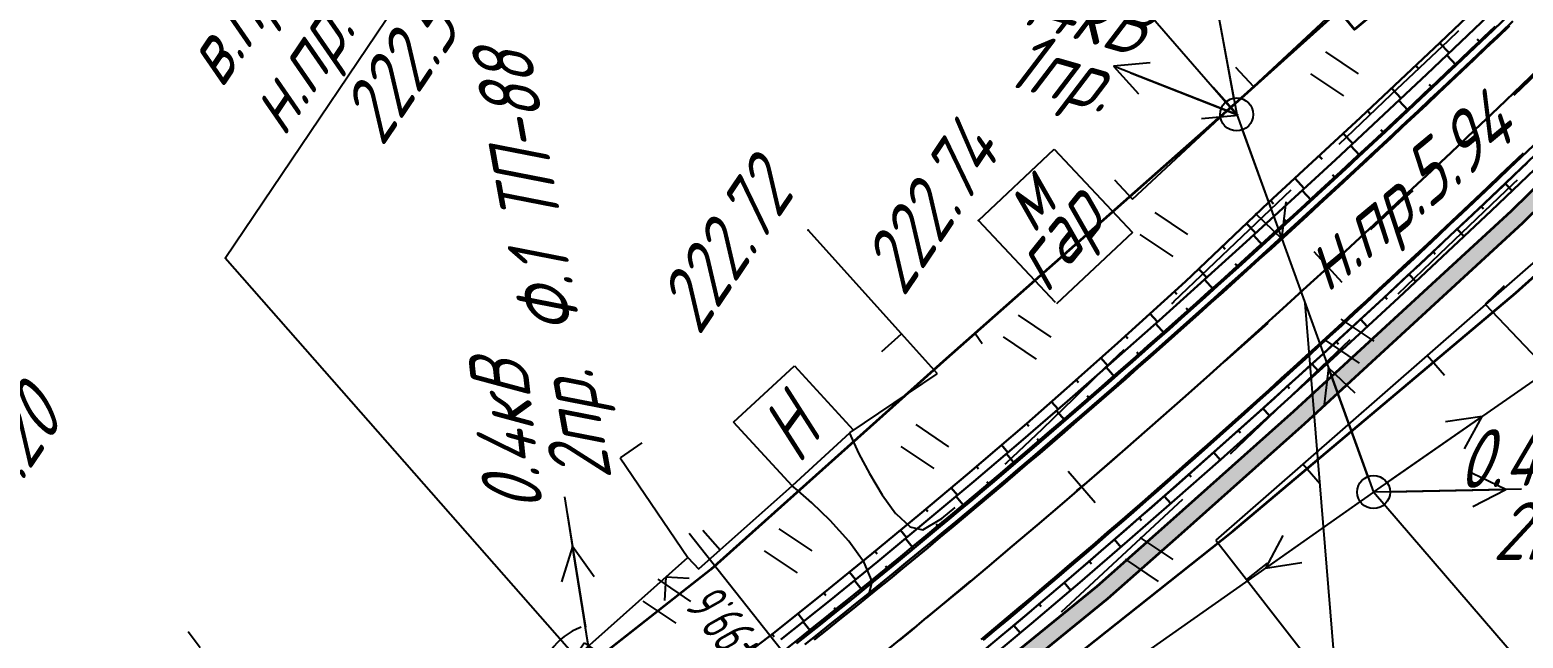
# Model space of a CAD drawing. Header units: millimetres. Extents: x -698 to 8131, y -704 to 4503.
# Drawn here: x 4935.8 to 5026.2, y 3561.4 to 3598.2 of the extents above; entities that cross this region are included whole.
import ezdxf

# ---------------------------------------------------------------- set-up
doc = ezdxf.new("R2010")
doc.units = ezdxf.units.MM
for name, pattern in [('CONTI', [0]), ('DASHED', [0.75, 0.5, -0.25]), ('STROT', [1.7, 0.5, -1.2])]:
    doc.linetypes.add(name, pattern=pattern)
for name, color, linetype, lineweight in [('10', 1, 'Continuous', 35), ('КОПИЯ_ОСЬ_13_ОТКОСЫ', 7, 'Continuous', 30), ('КОПИЯ_ОСЬ_ГРАНИЦЫ_ПОЛОС', 7, 'Continuous', 30), ('ОСЬ_ВЕРХ_ПОКРЫТИЯ_ГРАНИЦЫ_ПОЛОС', 7, 'Continuous', 30), ('ОСЬ_ВЕРХ_ПОКРЫТИЯ_ОСЬ', 1, 'Continuous', 30), ('Тротуар', 40, 'Continuous', 35)]:
    doc.layers.add(name, color=color, linetype=linetype, lineweight=lineweight)
for name, color, linetype in [('NAD_MDEFAULT', 7, 'CONTI'), ('PI_OTDEFAULT', 172, 'CONTI'), ('PI_TTDEFAULT', 5, 'CONTI'), ('SIT_LDEFAULT', 7, 'CONTI'), ('USLZNDEFAULT', 7, 'CONTI'), ('ОСЬ_ВЕРХ_ПОКРЫТИЯ_ПИКЕТЫ', 1, 'Continuous'), ('ОСЬ_ВЕРХ_ПОКРЫТИЯ_РАЗБИВКА_КРИВ', 1, 'Continuous'), ('разметка', 7, 'Continuous')]:
    doc.layers.add(name, color=color, linetype=linetype)
doc.styles.add('eskd', font='isocpeui.ttf', dxfattribs={"width": 1.2})
doc.styles.get("Standard").update_dxf_attribs({"font": 'isocpeui.ttf'})

# ---------------------------------------------------------------- blocks, each defined once
blk = doc.blocks.new('BL_87_1')
at = {"color": 0}
for p, q in [((0, 1.6), (0, 3)), ((-1.5, 0), (-1.5, 1.6)), ((-1.5, 1.6), (0, 1.6)), ((-1.5, 1.2), (1.5, 1.2)), ((0, 1.6), (1.5, 1.6)), ((1.5, 1.6), (1.5, 0)), ((1.5, 0.8), (-1.5, 0.8)), ((-1.5, 0.4), (1.5, 0.4)), ((1.5, 0), (-1.5, 0))]:
    blk.add_line(p, q, dxfattribs=at)
blk.add_arc((0, -0.6), 3.6, 53, 127, dxfattribs=at)
blk = doc.blocks.new('BL_2011')
at = {"color": 0}
for p, q in [((0, 0), (0, 2.4)), ((1.6, 0), (1.6, 2.4))]:
    blk.add_line(p, q, dxfattribs=at)
blk = doc.blocks.new('BL_20')
at = {"color": 0}
blk.add_circle((0, 0), 1, dxfattribs=at)
blk = doc.blocks.new('*U49')
at = {"layer": 'КОПИЯ_ОСЬ_13_ОТКОСЫ'}
for points in [[(608.342, 950.642), (611.224, 952.841), (614.165, 955.196), (617.087, 957.574), (619.994, 959.978), (622.881, 962.403), (626.469, 965.466), (629.234, 967.897), (631.984, 970.346), (636.083, 974.053), (641.119, 978.841), (646.675, 983.977), (651.502, 988.517), (653.562, 990.475)], [(611.583, 952.389), (614.53, 954.745), (617.457, 957.124), (620.369, 959.528), (623.262, 961.954), (626.113, 964.38), (628.947, 966.825), (631.722, 969.252), (634.483, 971.695), (639.769, 976.454), (645.176, 981.422), (650.707, 986.603), (656.882, 992.492)], [(651.474, 988.491), (652.048, 987.882)], [(650.018, 987.121), (650.211, 986.916)], [(648.561, 985.751), (649.14, 985.135)], [(647.104, 984.381), (647.298, 984.174)], [(645.639, 983.019), (646.215, 982.396)], [(644.17, 981.662), (644.363, 981.453)], [(642.701, 980.304), (643.279, 979.679)], [(641.233, 978.946), (641.417, 978.747)], [(639.782, 977.57), (640.342, 976.98)], [(638.333, 976.192), (638.496, 976.02)], [(636.883, 974.814), (637.374, 974.297)], [(635.418, 973.452), (635.569, 973.285)], [(633.935, 972.111), (634.388, 971.61)], [(632.451, 970.769), (632.594, 970.612)], [(630.963, 969.433), (631.388, 968.957)], [(629.468, 968.105), (629.602, 967.953)], [(627.969, 966.781), (628.37, 966.325)], [(626.465, 965.463), (626.594, 965.312)], [(624.944, 964.164), (625.331, 963.711)], [(623.423, 962.865), (623.55, 962.717)], [(621.897, 961.572), (622.275, 961.123)], [(620.364, 960.287), (620.489, 960.138)], [(618.827, 959.009), (619.2, 958.558)], [(617.284, 957.736), (617.407, 957.586)], [(615.736, 956.469), (616.103, 956.019)], [(614.183, 955.21), (614.304, 955.06)], [(612.624, 953.957), (612.985, 953.505)], [(611.058, 952.713), (611.18, 952.554)]]:
    blk.add_lwpolyline(points, dxfattribs=at)

msp = doc.modelspace()

# ---------------------------------------------------------------- hatches: boundary and pattern name
at = {"layer": 'Тротуар', "lineweight": 30, "ltscale": 7}
msp.add_hatch(color=256, dxfattribs=at).paths.add_polyline_path([(5466.603, 3369.435), (5464.199, 3371.972), (5457.004, 3375.472), (5449.971, 3379.116), (5446.483, 3381.111), (5443.161, 3383.224), (5436.715, 3388.142), (5431.069, 3393.814), (5426.047, 3400.024), (5421.509, 3406.475), (5419.224, 3409.907), (5412.944, 3420.132), (5406.733, 3430.399), (5401.563, 3438.959), (5392.412, 3454.459), (5384.128, 3468.142), (5376.812, 3480.084), (5372.692, 3483.698), (5367.045, 3489.864), (5364.428, 3494.124), (5362.55, 3498.787), (5362.162, 3499.75), (5361.296, 3501.956), (5360.243, 3505.535), (5359.9, 3506.511), (5359.557, 3507.488), (5353.516, 3517.408), (5346.095, 3529.283), (5337.358, 3542.681), (5330.6, 3552.598), (5323.514, 3562.282), (5314.689, 3573.385), (5305.757, 3583.754), (5294.788, 3595.515), (5284.15, 3605.971), (5274.517, 3614.798), (5262.518, 3625.475), (5250.256, 3635.753), (5228.636, 3653.545), (5213.48, 3666.213), (5198.554, 3679.53), (5195.155, 3682.072), (5188.614, 3686.677), (5181.729, 3690.741), (5174.553, 3693.981), (5166.765, 3696.048), (5158.672, 3697.097), (5150.771, 3696.701), (5142.932, 3694.886), (5135.763, 3691.799), (5128.894, 3687.534), (5119.677, 3680.123), (5110.519, 3672.03), (5107.649, 3669.246), (5096.334, 3657.934), (5094.629, 3656.228), (5093.906, 3655.537), (5087.832, 3649.465), (5076.605, 3638.065), (5063.964, 3625.252), (5056.914, 3618.158), (5049.806, 3611.124), (5042.672, 3604.117), (5034.104, 3595.716), (5025.464, 3587.246), (5012.287, 3575.126), (5004.83, 3568.464), (5000.376, 3564.545), (4992.568, 3558.187), (4986.365, 3553.136), (4976.969, 3545.672), (4967.373, 3538.466), (4960.946, 3533.701), (4956.142, 3530.257), (4951.275, 3526.828), (4944.558, 3522.239), (4941.878, 3520.46), (4934.85, 3515.752), (4934.02, 3515.196), (4921.2, 3506.598), (4903.6, 3496.548), (4897.663, 3493.449), (4891.601, 3490.598), (4873.244, 3481.853), (4861.137, 3475.777), (4851.022, 3470.054), (4850.316, 3469.617), (4844.045, 3464.752), (4838.09, 3459.351), (4832.466, 3453.61), (4827.236, 3447.37), (4822.539, 3440.513), (4818.897, 3433.927), (4815.516, 3426.46), (4812.441, 3418.669), (4810.035, 3411.157), (4807.175, 3399.956), (4804.768, 3388.201), (4802.678, 3365.271), (4803.818, 3364.88), (4805.75, 3388.011), (4808.15, 3399.731), (4811.12, 3411.298), (4813.568, 3418.846), (4816.506, 3426.225), (4819.778, 3433.453), (4823.587, 3440.306), (4828.121, 3446.878), (4833.208, 3452.938), (4838.771, 3458.618), (4844.644, 3463.95), (4850.888, 3468.795), (4851.611, 3469.243), (4861.609, 3474.895), (4873.593, 3481.023), (4892.028, 3489.675), (4898.14, 3492.525), (4904.066, 3495.663), (4921.662, 3505.714), (4942.435, 3519.629), (4945.115, 3521.408), (4951.736, 3525.929), (4956.645, 3529.404), (4961.502, 3532.939), (4967.97, 3537.663), (4977.55, 3544.92), (4986.99, 3552.356), (4993.2, 3557.412), (5001.022, 3563.781), (5005.493, 3567.716), (5012.958, 3574.386), (5026.153, 3586.52), (5034.804, 3595.002), (5043.373, 3603.403), (5050.509, 3610.412), (5057.621, 3617.45), (5064.674, 3624.548), (5077.317, 3637.363), (5088.541, 3648.76), (5097.04, 3657.226), (5108.35, 3668.534), (5111.199, 3671.296), (5120.322, 3679.358), (5129.473, 3686.717), (5136.227, 3690.91), (5143.245, 3693.932), (5150.91, 3695.707), (5158.632, 3696.093), (5166.571, 3695.065), (5174.217, 3693.035), (5181.268, 3689.852), (5188.077, 3685.832), (5194.568, 3681.262), (5197.92, 3678.755), (5212.826, 3665.456), (5227.997, 3652.776), (5249.617, 3634.984), (5261.864, 3624.719), (5273.849, 3614.053), (5283.425, 3605.248), (5294.038, 3594.853), (5304.928, 3583.185), (5313.919, 3572.747), (5322.719, 3561.675), (5329.783, 3552.021), (5336.525, 3542.127), (5345.254, 3528.742), (5352.666, 3516.881), (5358.55, 3507.337), (5360.408, 3501.541), (5363.532, 3493.673), (5366.243, 3489.259), (5371.993, 3482.98), (5375.959, 3479.544), (5383.271, 3467.625), (5391.554, 3453.946), (5400.706, 3438.447), (5405.884, 3429.885), (5412.109, 3419.623), (5418.381, 3409.369), (5420.615, 3406.013), (5425.242, 3399.43), (5430.324, 3393.146), (5436.048, 3387.394), (5442.486, 3382.471), (5445.966, 3380.254), (5449.492, 3378.238), (5456.555, 3374.578), (5463.598, 3371.152), (5466.015, 3368.602), (5468.306, 3367.584), (5468.712, 3368.498)])

# ---------------------------------------------------------------- linework, layer by layer
at = {"linetype": 'Continuous'}
for points in [[(5008.838, 3593.032), (4992.743, 3611.54), (5004.069, 3628.331)], [(4969.879, 3559.031), (4947.587, 3584.38), (4960.766, 3603.919)], [(5006.76, 3514.265), (5017.244, 3529.807), (5012.974, 3581.655)], [(5026.954, 3538.387), (5034.671, 3549.828), (5017.119, 3570.23)]]:
    msp.add_lwpolyline(points, dxfattribs=at)
at = {"layer": '10'}
for p, q in [((5025.733, 3582.284), (5062.713, 3615.634)), ((5025.733, 3582.284), (5062.713, 3615.634)), ((5015.013, 3599.374), (5008.903, 3593.884)), ((5008.903, 3593.884), (4991.233, 3578.294)), ((5008.603, 3567.874), (5025.733, 3582.284)), ((5008.603, 3567.874), (5025.733, 3582.284)), ((4991.233, 3578.294), (4976.993, 3565.554)), ((4957.043, 3527.014), (5008.603, 3567.874)), ((4957.043, 3527.014), (5008.603, 3567.874)), ((4976.993, 3565.554), (4946.753, 3541.804))]:
    msp.add_line(p, q, dxfattribs=at)
msp.add_lwpolyline([(5288.323, 3621.204), (5196.433, 3695.614), (5169.553, 3711.754), (5130.953, 3711.814), (5048.293, 3630.554), (5037.593, 3620.134), (5021.953, 3603.214), (5015.973, 3598.224), (5015.013, 3599.374), (5008.903, 3593.884), (4991.233, 3578.294), (4976.993, 3565.554), (4946.753, 3541.804), (4930.383, 3533.214), (4921.493, 3527.264), (4897.853, 3511.404), (4863.383, 3496.414), (4836.513, 3479.254), (4820.223, 3465.304), (4808.053, 3449.294), (4801.113, 3435.244), (4794.223, 3410.594), (4789.103, 3384.464), (4785.093, 3347.224)], dxfattribs=at)
at = {"layer": 'PI_TTDEFAULT', "color": 5}
for p in [(4993.189, 3586.66, 222.742), (4982.879, 3586.07, 222.716)]:
    msp.add_point(p, dxfattribs=at)
at = {"layer": 'SIT_LDEFAULT', "color": 7}
for p, q in [((5007.049, 3602.78), (5008.829, 3593.08)), ((5007.229, 3601.8), (5008.489, 3594.91)), ((5009.839, 3594.77), (5017.159, 3601.59)), ((5008.649, 3594.06), (5007.389, 3600.95)), ((5021.649, 3597.56), (5022.289, 3598.16)), ((5018.189, 3594.28), (5021.649, 3597.56)), ((5003.599, 3596.19), (5001.379, 3595.99)), ((5007.899, 3593.44), (5001.379, 3595.99)), ((5001.379, 3595.99), (5002.879, 3594.33)), ((5008.829, 3593.08), (5001.469, 3595.95)), ((5002.399, 3595.59), (5008.919, 3593.04)), ((5008.749, 3595.94), (5009.839, 3594.77)), ((5002.529, 3587.95), (5009.839, 3594.77)), ((5008.919, 3593.04), (5007.419, 3594.7)), ((5015.029, 3591.28), (5018.189, 3594.28)), ((5017.119, 3570.23), (5050.569, 3593.5)), ((5006.699, 3592.84), (5008.919, 3593.04)), ((5008.829, 3593.08), (5017.119, 3570.23)), ((5009.169, 3592.14), (5011.559, 3585.56)), ((4993.189, 3586.66), (4997.779, 3590.97)), ((4997.779, 3590.97), (5002.519, 3585.93)), ((5001.439, 3589.12), (5002.529, 3587.95)), ((5025.579, 3588.88), (5021.109, 3584.62)), ((5025.819, 3589.1), (5025.579, 3588.88)), ((5009.189, 3585.71), (5012.129, 3588.52)), ((5009.939, 3587.1), (5011.559, 3585.56)), ((5011.559, 3585.56), (5011.819, 3587.78)), ((4997.859, 3581.69), (4993.189, 3586.66)), ((4988.529, 3579.81), (4982.879, 3586.07)), ((5002.519, 3585.93), (4997.929, 3581.62)), ((5005.029, 3581.75), (5009.189, 3585.71)), ((5021.109, 3584.62), (5018.579, 3582.2)), ((5027.899, 3585.06), (5020.359, 3578.49)), ((5025.029, 3582.7), (5023.869, 3581.6)), ((5004.909, 3581.62), (5005.039, 3581.74)), ((5023.869, 3581.6), (5030.769, 3574.36)), ((4987.339, 3578.73), (4988.529, 3579.81)), ((4990.709, 3577.39), (4988.529, 3579.81)), ((4993.009, 3579.8), (4993.409, 3579.22)), ((5015.679, 3579.44), (5012.619, 3576.51)), ((5000.889, 3577.78), (5002.009, 3578.86)), ((5020.359, 3578.49), (5012.829, 3571.91)), ((5021.419, 3577.28), (5020.359, 3578.49)), ((4978.359, 3574.46), (4982.049, 3577.86)), ((4982.049, 3577.86), (4985.609, 3574)), ((4985.429, 3573.83), (4990.699, 3577.39)), ((4998.989, 3575.92), (5000.359, 3577.27)), ((5000.359, 3577.27), (5000.879, 3577.79)), ((5014.389, 3577.75), (5014.129, 3575.53)), ((5016.779, 3571.17), (5014.389, 3577.75)), ((5016.009, 3576.21), (5014.389, 3577.75)), ((5012.619, 3576.51), (5008.879, 3572.95)), ((4997.069, 3574.05), (4998.989, 3575.92)), ((4981.919, 3570.6), (4978.359, 3574.46)), ((5017.939, 3570.8), (5023.689, 3574.8)), ((5023.689, 3574.8), (5021.469, 3574.48)), ((5022.619, 3572.84), (5023.689, 3574.8)), ((4985.379, 3573.79), (4981.919, 3570.6)), ((4985.609, 3574), (4985.379, 3573.79)), ((4985.609, 3574), (4985.379, 3573.79)), ((4985.379, 3573.79), (4985.539, 3573.44)), ((4985.629, 3573.98), (4985.609, 3574)), ((4994.899, 3572), (4997.069, 3574.05)), ((4972.809, 3573.21), (4971.489, 3572.31)), ((4985.539, 3573.44), (4985.959, 3572.55)), ((4985.959, 3572.55), (4986.589, 3571.35)), ((5008.879, 3572.95), (5008.439, 3572.53)), ((4971.489, 3572.31), (4975.599, 3566.28)), ((4994.819, 3571.91), (4994.909, 3571.99)), ((5012.829, 3571.91), (5007.559, 3567.32)), ((5013.879, 3570.71), (5012.829, 3571.91)), ((4986.589, 3571.35), (4987.359, 3570.06)), ((5025.119, 3570.39), (5023.099, 3571.35)), ((4969.879, 3559.03), (4968.139, 3569.95)), ((5017.119, 3570.23), (4977.209, 3542.22)), ((4977.559, 3566.74), (4981.919, 3570.6)), ((4982.249, 3570.32), (4981.919, 3570.6)), ((4983.099, 3569.57), (4982.249, 3570.32)), ((4987.359, 3570.06), (4988.199, 3568.91)), ((5026.079, 3570.41), (5017.119, 3570.23)), ((5025.079, 3570.39), (5018.079, 3570.25)), ((5018.119, 3570.25), (5025.119, 3570.39)), ((5023.139, 3569.35), (5025.119, 3570.39)), ((4968.299, 3568.96), (4969.399, 3562.05)), ((4984.209, 3568.5), (4983.099, 3569.57)), ((4990.979, 3568.63), (4991.789, 3569.29)), ((5005.539, 3569.79), (5002.439, 3566.89)), ((5016.299, 3569.66), (5010.569, 3565.63)), ((4985.349, 3567.25), (4984.209, 3568.5)), ((4988.209, 3568.91), (4989.039, 3568.14)), ((4989.039, 3568.13), (4989.829, 3567.94)), ((4989.829, 3567.94), (4990.979, 3568.63)), ((4976.499, 3567.93), (4977.559, 3566.74)), ((4986.279, 3565.97), (4985.349, 3567.25)), ((5007.569, 3567.32), (5009.419, 3564.94)), ((5011.629, 3567.6), (5010.569, 3565.63)), ((4963.059, 3555.11), (4975.599, 3566.28)), ((4968.619, 3566.93), (4967.949, 3564.8)), ((4969.719, 3560.02), (4968.619, 3566.93)), ((4969.919, 3565.11), (4968.619, 3566.93)), ((4975.599, 3566.28), (4976.259, 3565.57)), ((4976.259, 3565.59), (4977.559, 3566.74)), ((5002.439, 3566.89), (4998.769, 3563.48)), ((4986.749, 3564.81), (4986.279, 3565.97)), ((5010.679, 3565.93), (5009.419, 3564.95)), ((5010.569, 3565.63), (5012.779, 3565.96)), ((4974.269, 3565.08), (4974.179, 3563.67)), ((4975.679, 3565), (4974.269, 3565.08)), ((4986.539, 3563.92), (4986.749, 3564.81)), ((5009.419, 3564.95), (5015.559, 3557.05)), ((4986.239, 3563.67), (4986.539, 3563.92)), ((4998.769, 3563.48), (4998.209, 3562.97)), ((4945.349, 3561.8), (4946.059, 3560.82))]:
    msp.add_line(p, q, dxfattribs=at)
at = {"layer": 'КОПИЯ_ОСЬ_13_ОТКОСЫ'}
for points in [[(4982.448, 3561.284), (4985.398, 3563.647), (4988.329, 3566.034), (4991.242, 3568.445), (4994.138, 3570.877), (4996.983, 3573.301), (4999.81, 3575.744), (5002.589, 3578.176), (5005.352, 3580.624), (5010.603, 3585.355), (5014.737, 3589.148), (5018.844, 3592.97), (5024.36, 3598.183), (5030.521, 3604.101)], [(4981.227, 3561.303), (4984.174, 3563.659), (4987.102, 3566.038), (4990.013, 3568.443), (4992.906, 3570.869), (4995.757, 3573.294), (4998.591, 3575.739), (5001.366, 3578.166), (5004.127, 3580.609), (5009.414, 3585.368), (5014.819, 3590.336), (5020.351, 3595.517), (5026.527, 3601.406)], [(5023.573, 3597.439), (5023.384, 3597.639)], [(5022.119, 3596.065), (5021.553, 3596.664)], [(5020.666, 3594.692), (5020.477, 3594.892)], [(5019.212, 3593.318), (5018.644, 3593.919)], [(4993.074, 3560.282), (4996.019, 3562.742), (4998.945, 3565.225), (5001.816, 3567.695), (5004.669, 3570.184), (5007.469, 3572.658), (5010.255, 3575.149), (5014.261, 3578.784), (5018.239, 3582.449), (5023.823, 3587.683), (5028.668, 3592.301)], [(4993.456, 3559.819), (4996.404, 3562.282), (4999.334, 3564.767), (5002.207, 3567.24), (5005.064, 3569.732), (5007.867, 3572.209), (5010.655, 3574.702), (5014.665, 3578.34), (5018.647, 3582.008), (5024.234, 3587.246), (5029.082, 3591.868)], [(5017.754, 3591.95), (5017.567, 3592.15)], [(5016.29, 3590.586), (5015.73, 3591.189)], [(5014.823, 3589.227), (5014.637, 3589.428)], [(5025.088, 3588.889), (5025.502, 3588.455)], [(5013.353, 3587.871), (5012.796, 3588.477)], [(5023.639, 3587.511), (5023.776, 3587.365)], [(5011.879, 3586.52), (5011.696, 3586.719)], [(5022.18, 3586.143), (5022.59, 3585.705)], [(5010.401, 3585.173), (5009.857, 3585.776)], [(5020.72, 3584.775), (5020.858, 3584.629)], [(5008.915, 3583.834), (5008.735, 3584.034)], [(5019.261, 3583.407), (5019.672, 3582.969)], [(5007.429, 3582.495), (5006.888, 3583.095)], [(5017.8, 3582.042), (5017.936, 3581.895)], [(5005.943, 3581.156), (5005.764, 3581.355)], [(5016.331, 3580.684), (5016.738, 3580.243)], [(5004.452, 3579.823), (5003.919, 3580.424)], [(5014.859, 3579.331), (5014.994, 3579.183)], [(5002.954, 3578.498), (5002.778, 3578.698)], [(5013.382, 3577.982), (5013.786, 3577.538)], [(5001.452, 3577.177), (5000.925, 3577.778)], [(5011.902, 3576.637), (5012.036, 3576.489)], [(4999.945, 3575.862), (4999.772, 3576.062)], [(5010.418, 3575.296), (5010.819, 3574.851)], [(4998.435, 3574.552), (4997.915, 3575.153)], [(4996.919, 3573.247), (4996.747, 3573.447)], [(5008.929, 3573.96), (5009.063, 3573.811)], [(4995.399, 3571.947), (4994.886, 3572.549)], [(5007.437, 3572.629), (5007.836, 3572.181)], [(4993.873, 3570.653), (4993.704, 3570.854)], [(5005.94, 3571.303), (5006.072, 3571.153)], [(4992.343, 3569.365), (4991.838, 3569.968)], [(5004.439, 3569.981), (5004.834, 3569.53)], [(4990.808, 3568.083), (4990.641, 3568.284)], [(5002.933, 3568.665), (5003.064, 3568.514)], [(4989.268, 3566.807), (4988.77, 3567.411)], [(5001.422, 3567.354), (5001.815, 3566.9)], [(4987.723, 3565.537), (4987.559, 3565.739)], [(4999.907, 3566.049), (5000.037, 3565.897)], [(4986.173, 3564.274), (4985.682, 3564.879)], [(4998.387, 3564.749), (4998.776, 3564.292)], [(4984.617, 3563.017), (4984.455, 3563.219)], [(4996.863, 3563.454), (4996.992, 3563.302)], [(4983.056, 3561.767), (4982.572, 3562.374)], [(4995.333, 3562.166), (4995.718, 3561.706)]]:
    msp.add_lwpolyline(points, dxfattribs=at)
at = {"layer": 'КОПИЯ_ОСЬ_ГРАНИЦЫ_ПОЛОС'}
for points in [[(4981.61, 3560.789), (4982.375, 3561.399), (4983.139, 3562.011), (4983.908, 3562.623), (4984.674, 3563.237), (4985.439, 3563.851), (4986.203, 3564.468), (4986.966, 3565.086), (4987.727, 3565.706), (4988.488, 3566.327), (4989.247, 3566.95), (4990.005, 3567.575), (4990.761, 3568.201), (4991.517, 3568.829), (4992.271, 3569.458), (4993.024, 3570.089), (4993.777, 3570.722), (4994.527, 3571.355), (4995.277, 3571.991), (4996.026, 3572.627), (4996.774, 3573.266), (4997.52, 3573.905), (4998.266, 3574.546), (4999.01, 3575.189), (4999.754, 3575.832), (5000.496, 3576.477), (5001.237, 3577.124), (5001.978, 3577.771), (5002.717, 3578.42), (5003.455, 3579.071), (5004.193, 3579.722), (5004.929, 3580.375), (5005.664, 3581.029), (5006.399, 3581.684), (5007.132, 3582.34), (5007.865, 3582.998), (5008.597, 3583.656), (5009.328, 3584.316), (5010.058, 3584.977), (5010.787, 3585.639), (5011.515, 3586.302), (5012.242, 3586.966), (5012.969, 3587.631), (5013.694, 3588.297), (5014.419, 3588.965), (5015.143, 3589.633), (5015.867, 3590.302), (5016.589, 3590.972), (5017.311, 3591.643), (5018.032, 3592.315), (5018.753, 3592.988), (5019.472, 3593.662), (5020.191, 3594.336), (5020.909, 3595.012), (5021.627, 3595.688), (5022.344, 3596.365), (5023.06, 3597.043), (5023.776, 3597.722), (5024.491, 3598.402)], [(4981.61, 3560.789), (4982.375, 3561.399), (4983.138, 3562.011), (4983.906, 3562.622), (4984.672, 3563.235), (4985.437, 3563.85), (4986.201, 3564.466), (4986.964, 3565.084), (4987.725, 3565.704), (4988.486, 3566.326), (4989.245, 3566.949), (4990.003, 3567.573), (4990.759, 3568.2), (4991.515, 3568.827), (4992.269, 3569.457), (4993.022, 3570.088), (4993.775, 3570.72), (4994.526, 3571.354), (4995.275, 3571.989), (4996.024, 3572.626), (4996.772, 3573.264), (4997.518, 3573.904), (4998.264, 3574.545), (4999.008, 3575.187), (4999.752, 3575.831), (5000.494, 3576.476), (5001.235, 3577.122), (5001.976, 3577.77), (5002.715, 3578.419), (5003.453, 3579.069), (5004.191, 3579.721), (5004.927, 3580.373), (5005.663, 3581.027), (5006.397, 3581.682), (5007.131, 3582.339), (5007.863, 3582.996), (5008.595, 3583.655), (5009.326, 3584.315), (5010.056, 3584.975), (5010.785, 3585.637), (5011.513, 3586.3), (5012.24, 3586.964), (5012.967, 3587.63), (5013.693, 3588.296), (5014.417, 3588.963), (5015.142, 3589.631), (5015.865, 3590.3), (5016.588, 3590.97), (5017.309, 3591.641), (5018.03, 3592.313), (5018.751, 3592.986), (5019.47, 3593.66), (5020.189, 3594.335), (5020.908, 3595.01), (5021.625, 3595.686), (5022.342, 3596.363), (5023.058, 3597.041), (5023.774, 3597.72), (5024.489, 3598.4)], [(4982.687, 3561.009), (4983.451, 3561.621), (4984.219, 3562.233), (4984.987, 3562.846), (4985.753, 3563.462), (4986.517, 3564.079), (4987.281, 3564.698), (4988.043, 3565.318), (4988.804, 3565.94), (4989.564, 3566.564), (4990.323, 3567.189), (4991.08, 3567.816), (4991.837, 3568.445), (4992.592, 3569.075), (4993.346, 3569.706), (4994.099, 3570.339), (4994.85, 3570.974), (4995.601, 3571.609), (4996.35, 3572.247), (4997.099, 3572.886), (4997.846, 3573.526), (4998.592, 3574.167), (4999.337, 3574.81), (5000.081, 3575.455), (5000.824, 3576.1), (5001.566, 3576.747), (5002.307, 3577.395), (5003.047, 3578.045), (5003.786, 3578.696), (5004.524, 3579.348), (5005.261, 3580.001), (5005.997, 3580.655), (5006.732, 3581.311), (5007.466, 3581.968), (5008.199, 3582.626), (5008.932, 3583.285), (5009.663, 3583.945), (5010.393, 3584.607), (5011.123, 3585.269), (5011.852, 3585.933), (5012.58, 3586.597), (5013.307, 3587.263), (5014.033, 3587.929), (5014.758, 3588.597), (5015.483, 3589.266), (5016.207, 3589.935), (5016.93, 3590.606), (5017.652, 3591.277), (5018.373, 3591.949), (5019.094, 3592.623), (5019.814, 3593.297), (5020.534, 3593.972), (5021.252, 3594.648), (5021.97, 3595.324), (5022.688, 3596.002), (5023.404, 3596.68), (5024.12, 3597.359), (5024.836, 3598.039), (5025.55, 3598.72)], [(4993.356, 3561.315), (4994.128, 3561.957), (4994.899, 3562.6), (4995.668, 3563.245), (4996.436, 3563.891), (4997.202, 3564.539), (4997.967, 3565.188), (4998.731, 3565.838), (4999.494, 3566.49), (5000.256, 3567.143), (5001.016, 3567.798), (5001.775, 3568.454), (5002.532, 3569.111), (5003.289, 3569.77), (5004.044, 3570.43), (5004.798, 3571.091), (5005.551, 3571.753), (5006.303, 3572.417), (5007.053, 3573.082), (5007.802, 3573.748), (5008.551, 3574.415), (5009.298, 3575.083), (5010.044, 3575.753), (5010.789, 3576.423), (5011.532, 3577.095), (5012.275, 3577.768), (5013.017, 3578.442), (5013.757, 3579.117), (5014.497, 3579.793), (5015.236, 3580.47), (5015.973, 3581.148), (5016.71, 3581.827), (5017.446, 3582.506), (5018.18, 3583.187), (5018.914, 3583.869), (5019.647, 3584.552), (5020.379, 3585.235), (5021.109, 3585.92), (5021.84, 3586.605), (5022.569, 3587.291), (5023.297, 3587.978), (5024.025, 3588.666), (5024.751, 3589.355), (5025.477, 3590.044), (5026.202, 3590.734)]]:
    msp.add_lwpolyline(points, dxfattribs=at)
at = {"layer": 'ОСЬ_ВЕРХ_ПОКРЫТИЯ_ГРАНИЦЫ_ПОЛОС', "linetype": 'Continuous'}
for points in [[(4982.168, 3561.062), (4982.938, 3561.673), (4983.705, 3562.286), (4984.472, 3562.901), (4985.237, 3563.517), (4986.001, 3564.135), (4986.764, 3564.755), (4987.526, 3565.376), (4988.286, 3565.999), (4989.045, 3566.624), (4989.804, 3567.25), (4990.56, 3567.878), (4991.316, 3568.507), (4992.071, 3569.137), (4992.824, 3569.77), (4993.576, 3570.403), (4994.328, 3571.038), (4995.078, 3571.675), (4995.827, 3572.313), (4996.575, 3572.952), (4997.321, 3573.593), (4998.067, 3574.235), (4998.812, 3574.878), (4999.555, 3575.523), (5000.298, 3576.169), (5001.039, 3576.817), (5001.78, 3577.466), (5002.519, 3578.115), (5003.258, 3578.767), (5003.995, 3579.419), (5004.732, 3580.073), (5005.468, 3580.728), (5006.202, 3581.384), (5006.936, 3582.041), (5007.669, 3582.699), (5008.401, 3583.359), (5009.132, 3584.02), (5009.862, 3584.681), (5010.591, 3585.344), (5011.319, 3586.008), (5012.047, 3586.673), (5012.774, 3587.339), (5013.499, 3588.006), (5014.224, 3588.674), (5014.949, 3589.343), (5015.672, 3590.013), (5016.395, 3590.684), (5017.117, 3591.356), (5017.838, 3592.028), (5018.558, 3592.702), (5019.278, 3593.377), (5019.997, 3594.052), (5020.715, 3594.728), (5021.432, 3595.406), (5022.149, 3596.084), (5022.866, 3596.762), (5023.581, 3597.442), (5024.296, 3598.122), (5025.01, 3598.804)], [(4983.249, 3561.282), (4984.018, 3561.896), (4984.785, 3562.511), (4985.551, 3563.128), (4986.316, 3563.747), (4987.08, 3564.367), (4987.842, 3564.989), (4988.603, 3565.613), (4989.364, 3566.238), (4990.122, 3566.865), (4990.88, 3567.493), (4991.636, 3568.123), (4992.392, 3568.754), (4993.146, 3569.387), (4993.899, 3570.021), (4994.651, 3570.657), (4995.402, 3571.294), (4996.151, 3571.932), (4996.9, 3572.572), (4997.647, 3573.214), (4998.394, 3573.856), (4999.139, 3574.5), (4999.883, 3575.146), (5000.626, 3575.792), (5001.369, 3576.44), (5002.11, 3577.09), (5002.85, 3577.74), (5003.589, 3578.392), (5004.327, 3579.045), (5005.064, 3579.699), (5005.8, 3580.355), (5006.536, 3581.011), (5007.27, 3581.669), (5008.003, 3582.328), (5008.736, 3582.988), (5009.467, 3583.649), (5010.198, 3584.311), (5010.928, 3584.974), (5011.656, 3585.639), (5012.384, 3586.304), (5013.112, 3586.971), (5013.838, 3587.638), (5014.563, 3588.306), (5015.288, 3588.976), (5016.012, 3589.646), (5016.735, 3590.318), (5017.457, 3590.99), (5018.179, 3591.663), (5018.9, 3592.337), (5019.62, 3593.012), (5020.339, 3593.688), (5021.058, 3594.365), (5021.776, 3595.042), (5022.493, 3595.72), (5023.21, 3596.4), (5023.926, 3597.08), (5024.641, 3597.76), (5025.356, 3598.442)], [(5026.794, 3591.199), (5026.075, 3590.513), (5025.356, 3589.827), (5024.635, 3589.142), (5023.914, 3588.458), (5023.192, 3587.775), (5022.469, 3587.092), (5021.745, 3586.41), (5021.021, 3585.729), (5020.295, 3585.049), (5019.569, 3584.37), (5018.841, 3583.692), (5018.113, 3583.014), (5017.384, 3582.338), (5016.654, 3581.662), (5015.922, 3580.987), (5015.19, 3580.314), (5014.457, 3579.641), (5013.723, 3578.969), (5012.988, 3578.298), (5012.252, 3577.629), (5011.515, 3576.96), (5010.776, 3576.292), (5010.037, 3575.626), (5009.297, 3574.96), (5008.555, 3574.296), (5007.813, 3573.633), (5007.069, 3572.971), (5006.324, 3572.31), (5005.578, 3571.65), (5004.831, 3570.991), (5004.083, 3570.334), (5003.334, 3569.678), (5002.583, 3569.023), (5001.831, 3568.369), (5001.078, 3567.717), (5000.324, 3567.066), (4999.569, 3566.416), (4998.812, 3565.768), (4998.054, 3565.121), (4997.295, 3564.475), (4996.534, 3563.831), (4995.773, 3563.188), (4995.01, 3562.547), (4994.245, 3561.907), (4993.48, 3561.268)], [(4993.799, 3560.884), (4994.566, 3561.523), (4995.331, 3562.164), (4996.095, 3562.806), (4996.857, 3563.449), (4997.618, 3564.094), (4998.378, 3564.74), (4999.137, 3565.388), (4999.894, 3566.037), (5000.65, 3566.687), (5001.405, 3567.339), (5002.159, 3567.992), (5002.911, 3568.646), (5003.663, 3569.301), (5004.413, 3569.958), (5005.162, 3570.616), (5005.909, 3571.275), (5006.656, 3571.935), (5007.401, 3572.597), (5008.146, 3573.26), (5008.889, 3573.923), (5009.631, 3574.588), (5010.372, 3575.254), (5011.112, 3575.921), (5011.85, 3576.589), (5012.588, 3577.259), (5013.325, 3577.929), (5014.06, 3578.6), (5014.795, 3579.272), (5015.529, 3579.946), (5016.261, 3580.62), (5016.993, 3581.295), (5017.724, 3581.971), (5018.453, 3582.648), (5019.182, 3583.326), (5019.91, 3584.005), (5020.637, 3584.684), (5021.363, 3585.365), (5022.088, 3586.046), (5022.812, 3586.728), (5023.535, 3587.411), (5024.258, 3588.095), (5024.98, 3588.779), (5025.7, 3589.465), (5026.421, 3590.151)]]:
    msp.add_lwpolyline(points, dxfattribs=at)
at = {"layer": 'ОСЬ_ВЕРХ_ПОКРЫТИЯ_ОСЬ'}
msp.add_lwpolyline([(4988.383, 3561.257), (4989.15, 3561.883), (4989.916, 3562.511), (4990.681, 3563.141), (4992.207, 3564.405), (4993.727, 3565.675), (4995.243, 3566.95), (4996.754, 3568.232), (4998.26, 3569.519), (4999.762, 3570.811), (5001.259, 3572.109), (5002.751, 3573.411), (5004.239, 3574.719), (5005.723, 3576.032), (5007.203, 3577.35), (5008.678, 3578.672), (5010.15, 3579.998), (5011.617, 3581.329), (5013.081, 3582.664), (5014.541, 3584.003), (5015.997, 3585.346), (5017.45, 3586.693), (5018.899, 3588.044), (5020.346, 3589.398), (5021.789, 3590.755), (5023.228, 3592.116), (5024.665, 3593.48), (5026.099, 3594.847), (5028.245, 3596.903)], dxfattribs=at)
at = {"layer": 'ОСЬ_ВЕРХ_ПОКРЫТИЯ_ПИКЕТЫ'}
for p, q in [((5015.208, 3582.918), (5013.516, 3584.759)), ((5000.251, 3569.582), (4998.619, 3571.476))]:
    msp.add_line(p, q, dxfattribs=at)
at = {"layer": 'ОСЬ_ВЕРХ_ПОКРЫТИЯ_РАЗБИВКА_КРИВ'}
msp.add_line((4983.751, 3557.532), (4975.67, 3567.715), dxfattribs=at)
at = {"layer": 'разметка', "linetype": 'STROT', "lineweight": 30, "ltscale": 7}
msp.add_arc((4545.802, 4098.189), 695.837, 309.674965, 315.253815, dxfattribs=at)
at = {"layer": 'разметка', "linetype": 'DASHED', "lineweight": 30, "ltscale": 14}
msp.add_arc((4703.702, 3910.486), 450.56, 303.10203, 309.45922, dxfattribs=at)
at = {"layer": 'Тротуар', "linetype": 'Continuous'}
for points in [[(4941.88, 3520.461), (4944.558, 3522.239), (4951.165, 3526.75), (4956.062, 3530.217), (4960.913, 3533.747), (4967.373, 3538.466), (4976.938, 3545.711), (4986.365, 3553.136), (4992.568, 3558.187), (5000.376, 3564.545), (5004.83, 3568.464), (5012.287, 3575.126), (5025.464, 3587.246), (5034.104, 3595.716)], [(4861.609, 3474.895), (4873.593, 3481.023), (4892.028, 3489.675), (4904.066, 3495.663), (4921.662, 3505.714), (4942.435, 3519.629), (4945.115, 3521.408), (4951.736, 3525.929), (4956.645, 3529.404), (4961.502, 3532.939), (4967.97, 3537.663), (4977.55, 3544.92), (4986.99, 3552.356), (4993.2, 3557.412), (5001.022, 3563.781), (5005.493, 3567.716), (5012.958, 3574.386), (5026.153, 3586.52), (5034.804, 3595.002)]]:
    msp.add_lwpolyline(points, dxfattribs=at)

# ---------------------------------------------------------------- block references
at = {"layer": 'USLZNDEFAULT', "color": 7, "rotation": 56}
for name, p in [('BL_2011', (5015.319, 3594.2)), ('BL_20', (5008.829, 3593.08)), ('BL_2011', (5004.979, 3584.48)), ('BL_2011', (4996.709, 3578.27)), ('BL_2011', (5016.259, 3578.03)), ('BL_2011', (4990.509, 3571.65)), ('BL_20', (5017.119, 3570.23)), ('BL_2011', (4982.229, 3565.34)), ('BL_2011', (5004.089, 3564.82)), ('BL_2011', (4974.889, 3562.29)), ('BL_87_1', (4969.809, 3558.98))]:
    msp.add_blockref(name, p, dxfattribs=at)
at = {"layer": 'КОПИЯ_ОСЬ_13_ОТКОСЫ'}
msp.add_blockref('*U49', (4369.644, 2608.914), dxfattribs=at)

# ---------------------------------------------------------------- texts
at = {"layer": 'NAD_MDEFAULT', "color": 7, "style": 'eskd', "oblique": 10, "width": 0.8}
for s, rotation, p in [('в.пр.7.44', 56, (4947.351, 3594.539)), ('н.пр.6.81', 56, (4951.144, 3591.63)), ('0.4кВ', 344, (4993.955, 3599.105)), ('Ф.1 ТП-88', 100.29642, (4969.18, 3579.899)), ('1пр.', 344, (4994.689, 3594.9)), ('н.пр.5.94', 39.57762, (5014.322, 3582.238)), ('м', 51.1418, (4996.526, 3585.758)), ('гар', 51.1418, (4997.337, 3582.162)), ('0.4кВ', 96.29642, (4966.85, 3569.102)), ('2пр.', 100.29642, (4971.011, 3571.036)), ('Н', 53.95804, (4982.332, 3571.82)), ('0.4кВ', 2, (5022.181, 3570.455))]:
    msp.add_text(s, height=3.5, rotation=rotation, dxfattribs=at).set_placement(p)
msp.add_text('2пр.', height=3.5, dxfattribs=at).set_placement((5024.314, 3566.122))
at = {"layer": 'PI_OTDEFAULT', "color": 172, "style": 'eskd', "oblique": 10, "width": 0.8}
for s, p in [('222.51', (4957.083, 3591.041)), ('222.74', (4988.654, 3581.95)), ('222.72', (4976.267, 3579.607)), ('222.20', (4932.029, 3566.024))]:
    msp.add_text(s, height=3.5, rotation=56, dxfattribs=at).set_placement(p)
at = {"layer": 'ОСЬ_ВЕРХ_ПОКРЫТИЯ_РАЗБИВКА_КРИВ', "width": 0.6}
msp.add_text('67+99.6', height=2.5, rotation=128.43474, dxfattribs=at).set_placement((4981.806, 3559.18))

doc.saveas('drawing.dxf')
